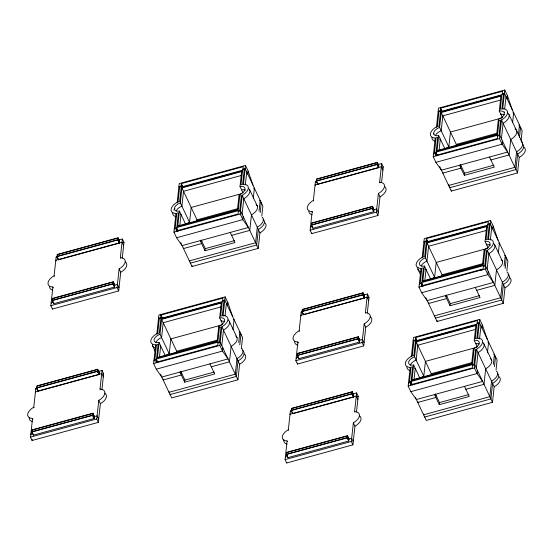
<?xml version="1.0" encoding="UTF-8"?>
<svg xmlns="http://www.w3.org/2000/svg" width="553" height="553" viewBox="0 0 553 553"><rect width="100%" height="100%" fill="white"/><g stroke="black" fill="none" stroke-linecap="round" stroke-linejoin="round"><path stroke-width="0.83" d="M104.607 393.169A10.59 5.675 -25.3 0 1 100.376 403.711L98.344 422.361L32.088 440.492L30.498 437.126L32.537 418.476A10.59 5.675 -25.3 0 1 27.671 414.342A10.59 5.675 -25.3 0 1 33.768 407.208L35.8 388.559L37.445 388.109M31.88 432.004L32.122 429.826L92.897 413.188L94.383 416.333L94.148 418.517L33.367 435.149L31.88 432.004L92.662 415.372L92.897 413.188M36.678 388.075L36.92 385.89L97.694 369.252L99.181 372.397L98.946 374.581L38.164 391.213L36.678 388.075L97.459 371.436L97.694 369.252M32.088 440.492L32.219 439.317M33.367 435.149L31.908 431.748L92.69 415.109L94.176 418.255M38.164 391.213L36.719 387.722L97.494 371.084L98.98 374.229M125.337 261.97A10.59 5.675 -25.3 0 1 120.713 272.276L118.674 290.926L52.424 309.058L50.828 305.691L52.867 287.042A10.59 5.675 -25.3 0 1 48.007 282.908A10.59 5.675 -25.3 0 1 54.097 275.774L56.136 257.124L57.229 256.827M52.217 300.576L52.452 298.392L113.227 281.754L114.72 284.899L114.478 287.083L53.703 303.721L52.217 300.576L112.992 283.938L113.227 281.754M57.014 256.64L57.249 254.456L118.031 237.818L119.517 240.963L119.275 243.147L58.5 259.786L57.014 256.64L117.789 240.002L118.031 237.818M52.424 309.058L52.507 308.277M53.703 303.721L52.245 300.314L113.019 283.675L114.506 286.82M58.5 259.786L57.049 256.288L117.83 239.649L119.317 242.795M98.344 422.361L96.747 418.987L98.787 400.337A10.59 5.675 -25.3 0 0 104.876 393.204A10.59 5.675 -25.3 0 0 100.017 389.07L102.056 370.42L98.22 371.471M101.925 389.533L103.646 373.793L102.056 370.42M118.674 290.926L117.084 287.553L119.116 268.91A10.59 5.675 -25.3 0 0 125.213 261.776A10.59 5.675 -25.3 0 0 120.347 257.643L122.386 238.993L118.556 240.037M122.261 258.099L123.983 242.359L122.386 238.993M225.154 296.871L223.115 315.521A10.59 5.675 -25.3 0 1 227.974 319.655A10.59 5.675 -25.3 0 1 221.884 326.788L219.852 345.438L222.506 351.051L228.05 358.918L161.794 377.049L156.25 369.19L153.596 363.57L155.635 344.927A10.59 5.675 -25.3 0 1 150.775 340.786A10.59 5.675 -25.3 0 1 156.865 333.659L158.898 315.01L225.154 296.871L227.808 302.491L232.668 316.641M156.216 359.042L155.856 362.36L217.723 345.425L218.089 342.107L156.216 359.042L157.805 362.409M161.02 315.044L160.64 318.514L222.513 301.579L222.894 298.108L161.02 315.044L162.617 318.41M157.75 358.067L157.453 357.432L159.084 342.528A7.065 3.781 -25.3 0 1 154.059 339.888A7.065 3.781 -25.3 0 1 159.983 334.254L161.614 319.351L221.297 303.009L221.594 303.645M159.416 357.438L160.674 345.895A7.065 3.781 -25.3 0 1 160.156 345.964M245.484 165.437L243.451 184.087A10.59 5.675 -25.3 0 1 248.311 188.22A10.59 5.675 -25.3 0 1 242.221 195.354L240.182 214.004L242.836 219.617L248.38 227.483L182.131 245.615L176.587 237.755L173.932 232.142L175.965 213.493A10.59 5.675 -25.3 0 1 171.105 209.359A10.59 5.675 -25.3 0 1 177.195 202.225L179.234 183.575L245.484 165.437L248.138 171.057L252.998 185.207M176.545 227.608L176.186 230.926L238.06 213.99L238.419 210.672L176.545 227.608L178.142 230.981M181.356 183.61L180.976 187.08L242.85 170.144L243.223 166.674L181.356 183.61L182.628 186.306M178.087 226.633L177.79 225.997L179.414 211.094A7.065 3.781 -25.3 0 1 174.389 208.46A7.065 3.781 -25.3 0 1 180.319 202.827L181.944 187.916L241.626 171.582L241.924 172.211M179.746 226.004L181.011 214.46A7.065 3.781 -25.3 0 1 180.492 214.536M163.273 379.095L163.176 379.973L181.308 375.003M183.568 248.014L183.513 248.539L201.645 243.576M169.073 391.8L169.018 392.326L235.267 374.187L236.961 358.683A10.59 5.675 -25.3 0 0 241.585 348.376M170.137 394.047L170.082 394.572L236.331 376.434L238.025 360.929A10.59 5.675 -25.3 0 0 242.649 350.623M176.587 352.178L176.69 351.245L161.614 319.351M189.409 260.366L189.347 260.892L255.604 242.753L257.297 227.248A10.59 5.675 -25.3 0 0 261.922 216.942M190.509 262.267L190.412 263.138L256.661 245L258.355 229.495A10.59 5.675 -25.3 0 0 262.979 219.188M196.923 220.744L197.02 219.811L181.944 187.916M264.576 222.562A10.59 5.675 -25.3 0 1 259.951 232.868L258.258 248.373L192.002 266.505L192.112 265.537M209.919 363.881L214.688 373.973L184.702 382.178L184.93 380.084L180.852 371.45M230.248 232.447L235.018 242.539L205.032 250.744L205.267 248.65L201.181 240.016M217.536 341.941L217.135 341.097L218.767 326.187A7.065 3.781 -25.3 0 0 224.691 320.553A7.065 3.781 -25.3 0 0 219.665 317.92L221.297 303.009M221.359 320.401L221.262 321.286A7.065 3.781 -25.3 0 1 224.649 321.473M221.788 345.66L223.481 330.155A10.59 5.675 -25.3 0 0 228.099 319.848M225.057 315.715L226.405 303.383M237.866 210.506L237.472 209.663L239.096 194.753A7.065 3.781 -25.3 0 0 245.02 189.119A7.065 3.781 -25.3 0 0 240.002 186.485L241.626 171.582M222.845 347.906L222.506 351.051L156.25 369.19M227.463 305.629L227.808 302.491M242.117 214.232L243.811 198.727A10.59 5.675 -25.3 0 0 248.435 188.421M245.304 185.075L246.735 171.955M243.182 216.479L242.836 219.617L176.587 237.755M247.799 174.202L248.138 171.057M232.958 329.505L234.05 319.558L233.228 319.786M253.295 198.071L254.38 188.124L253.557 188.352M238.716 342.653L239.884 331.911L239.069 332.139M239.774 344.899L240.949 334.157L240.126 334.385M160.411 374.111L171.672 397.939L237.921 379.807L239.615 364.303A10.59 5.675 -25.3 0 0 244.239 353.996M241.378 348.19L242.539 337.53L224.808 300.016L222.617 300.618M259.046 211.218L260.221 200.483L259.398 200.704M260.193 212.67L261.279 202.723L260.463 202.951M261.818 215.788L262.875 206.096L245.145 168.582L242.954 169.183M359.568 415.891A10.59 5.675 -25.3 0 1 354.95 426.204L352.911 444.847L286.654 462.985L285.065 459.619L287.104 440.969A10.59 5.675 -25.3 0 1 282.244 436.829A10.59 5.675 -25.3 0 1 288.334 429.702L290.366 411.052L291.735 410.679M370.379 316.945A10.59 5.675 -25.3 0 1 365.754 327.252L363.715 345.901L297.466 364.04L295.876 360.667L297.908 342.017A10.59 5.675 -25.3 0 1 293.049 337.883A10.59 5.675 -25.3 0 1 299.138 330.749L301.178 312.106L302.823 311.65M384.618 186.548A10.59 5.675 -25.3 0 1 379.994 196.854L377.962 215.497L311.705 233.636L310.115 230.269L312.155 211.619A10.59 5.675 -25.3 0 1 307.295 207.486A10.59 5.675 -25.3 0 1 313.385 200.352L315.417 181.702L316.516 181.405M286.447 454.497L286.689 452.313L347.464 435.681L348.95 438.826L348.715 441.004L287.933 457.642L286.447 454.497L347.229 437.865L347.464 435.681M291.251 410.561L291.486 408.377L352.261 391.745L353.754 394.89L353.512 397.068L292.737 413.706L291.251 410.561L352.026 393.93L352.261 391.745M297.258 355.551L297.493 353.367L358.275 336.729L359.761 339.874L359.519 342.058L298.744 358.697L297.258 355.551L358.033 338.913L358.275 336.729M302.056 311.615L302.297 309.431L363.072 292.793L364.558 295.938L364.316 298.122L303.542 314.761L302.056 311.615L362.83 294.977L363.072 292.793M311.498 225.147L311.74 222.963L372.515 206.331L374.001 209.476L373.766 211.661L312.984 228.292L311.498 225.147L372.28 208.516L372.515 206.331M316.295 181.211L316.537 179.034L377.312 162.395L378.798 165.541L378.563 167.725L317.788 184.356L316.295 181.211L377.077 164.58L377.312 162.395M286.654 462.985L286.724 462.398M297.466 364.04L297.569 363.051M311.705 233.636L311.774 233.048M287.933 457.642L286.482 454.234L347.256 437.603L348.743 440.748M292.737 413.706L291.286 410.215L352.061 393.577L353.554 396.722M298.744 358.697L297.286 355.289L358.061 338.65L359.547 341.795M303.542 314.761L302.097 311.263L362.872 294.631L364.358 297.777M312.984 228.292L311.526 224.884L372.307 208.253L373.793 211.398M317.788 184.356L316.337 180.866L377.111 164.227L378.598 167.372M352.911 444.847L351.321 441.481L353.353 422.831A10.59 5.675 -25.3 0 0 359.443 415.697A10.59 5.675 -25.3 0 0 354.584 411.563L356.623 392.913L352.517 394.04M363.715 345.901L362.125 342.535L364.164 323.885A10.59 5.675 -25.3 0 0 370.254 316.751A10.59 5.675 -25.3 0 0 365.395 312.618L367.427 293.968L363.598 295.019M377.962 215.497L376.365 212.131L378.404 193.481A10.59 5.675 -25.3 0 0 384.494 186.347A10.59 5.675 -25.3 0 0 379.635 182.214L381.674 163.564L377.837 164.614M356.498 412.026L358.213 396.287L356.623 392.913M367.303 313.081L369.024 297.334L367.427 293.968M381.542 182.677L383.264 166.937L381.674 163.564M479.721 319.364L477.681 338.014A10.59 5.675 -25.3 0 1 482.548 342.148A10.59 5.675 -25.3 0 1 476.451 349.282L474.419 367.932L477.073 373.545L482.617 381.404L416.368 399.543L410.817 391.683L408.162 386.063L410.202 367.413A10.59 5.675 -25.3 0 1 405.342 363.28A10.59 5.675 -25.3 0 1 411.432 356.146L413.471 337.503L479.721 319.364L482.375 324.977L487.234 339.127M490.532 220.419L488.493 239.062A10.59 5.675 -25.3 0 1 493.352 243.202A10.59 5.675 -25.3 0 1 487.262 250.329L485.223 268.979L487.877 274.599L493.428 282.459L427.172 300.597L421.628 292.731L418.974 287.118L421.006 268.468A10.59 5.675 -25.3 0 1 416.146 264.334A10.59 5.675 -25.3 0 1 422.236 257.2L424.275 238.55L490.532 220.419L493.186 226.032L498.046 240.182M504.771 90.015L502.732 108.665A10.59 5.675 -25.3 0 1 507.592 112.798A10.59 5.675 -25.3 0 1 501.502 119.932L499.47 138.582L502.124 144.195L507.668 152.054L441.412 170.193L435.868 162.333L433.213 156.713L435.252 138.063A10.59 5.675 -25.3 0 1 430.393 133.93A10.59 5.675 -25.3 0 1 436.483 126.796L438.522 108.153L504.771 90.015L507.426 95.628L512.285 109.784M410.782 381.535L410.423 384.853L472.297 367.918L472.656 364.6L410.782 381.535L412.379 384.902M415.586 337.537L415.213 341.007L477.08 324.072L477.46 320.595L415.586 337.537L417.183 340.904L419.658 340.226M421.593 282.59L421.227 285.908L483.101 268.972L483.46 265.647L421.593 282.59L423.183 285.956M426.398 238.585L426.017 242.055L487.891 225.119L488.271 221.649L426.398 238.585L427.987 241.958M435.833 152.186L435.474 155.504L497.341 138.568L497.707 135.25L435.833 152.186L437.105 154.881M440.637 108.188L440.257 111.658L502.131 94.722L502.511 91.252L440.637 108.188L442.234 111.554M412.324 380.554L412.02 379.925L413.651 365.015A7.065 3.781 -25.3 0 1 408.626 362.381A7.065 3.781 -25.3 0 1 414.556 356.747L416.181 341.844L475.863 325.503L476.161 326.139M423.128 281.608L422.831 280.979L424.455 266.069A7.065 3.781 -25.3 0 1 419.437 263.435A7.065 3.781 -25.3 0 1 425.361 257.802L426.992 242.891L486.668 226.557L486.972 227.186M437.368 151.204L437.07 150.575L438.702 135.665A7.065 3.781 -25.3 0 1 433.676 133.031A7.065 3.781 -25.3 0 1 439.6 127.397L441.232 112.494L500.914 96.153L501.315 96.996M414.079 379.04L415.241 368.388A7.065 3.781 -25.3 0 1 414.722 368.457M424.884 280.094L426.052 269.435A7.065 3.781 -25.3 0 1 425.534 269.511M439.13 149.697L440.292 139.038A7.065 3.781 -25.3 0 1 439.773 139.107M417.805 401.941L417.743 402.46L435.882 397.496M428.63 302.816L428.554 303.514L446.686 298.551M442.849 172.591L442.794 173.11L460.932 168.147M423.681 413.941L423.584 414.819L489.84 396.681L491.534 381.176A10.59 5.675 -25.3 0 0 496.152 370.869M434.451 315.341L434.395 315.867L500.645 297.735L502.338 282.23A10.59 5.675 -25.3 0 0 506.963 271.924M448.753 184.419L448.635 185.469L514.884 167.331L516.578 151.826A10.59 5.675 -25.3 0 0 521.202 141.52M424.745 416.188L424.649 417.059L490.898 398.927L492.592 383.423A10.59 5.675 -25.3 0 0 497.569 373.379M435.508 317.588L435.453 318.113L501.709 299.982L503.403 284.477A10.59 5.675 -25.3 0 0 508.02 274.17M449.81 186.665L449.7 187.716L515.949 169.577L517.643 154.073A10.59 5.675 -25.3 0 0 522.267 143.766M431.16 374.671L431.257 373.738L416.181 341.844M441.965 275.719L442.068 274.793L426.992 242.891M456.204 145.321L456.308 144.388L441.232 112.494M509.617 277.537A10.59 5.675 -25.3 0 1 504.993 287.843L503.299 303.348L437.05 321.487L437.153 320.512M523.857 147.133A10.59 5.675 -25.3 0 1 519.232 157.446L517.539 172.944L451.289 191.082L451.393 190.114M464.485 386.367L469.255 396.466L439.269 404.672L439.497 402.577L435.418 393.943M475.29 287.422L480.059 297.514L450.08 305.726L450.308 303.625L446.223 294.991M489.536 157.024L494.306 167.117L464.32 175.322L464.548 173.227L460.469 164.594M471.999 364.22L471.702 363.591L473.333 348.68A7.065 3.781 -25.3 0 0 479.257 343.047A7.065 3.781 -25.3 0 0 474.232 340.413L475.863 325.503M482.81 265.274L482.513 264.638L484.138 249.735A7.065 3.781 -25.3 0 0 490.069 244.101A7.065 3.781 -25.3 0 0 485.043 241.467L486.668 226.557M497.154 135.084L496.753 134.241L498.384 119.33A7.065 3.781 -25.3 0 0 504.308 113.697A7.065 3.781 -25.3 0 0 499.283 111.063L500.914 96.153M486.73 243.942L486.633 244.834A7.065 3.781 -25.3 0 1 490.4 245.186M500.977 113.545L500.88 114.43A7.065 3.781 -25.3 0 1 504.647 114.789M476.354 368.153L478.048 352.648A10.59 5.675 -25.3 0 0 482.672 342.342M479.534 338.996L480.972 325.876M487.158 269.207L488.852 253.703A10.59 5.675 -25.3 0 0 493.476 243.396M490.345 240.05L491.776 226.93M501.405 138.803L503.099 123.298A10.59 5.675 -25.3 0 0 507.329 112.757M504.675 108.858L506.023 96.526M477.412 370.399L477.073 373.545L410.817 391.683M482.029 328.123L482.375 324.977M488.223 271.454L487.877 274.599L421.628 292.731M492.841 229.177L493.186 226.032M502.463 141.05L502.124 144.195L435.868 162.333M507.08 98.773L507.426 95.628M487.442 352.786L488.617 342.051L487.794 342.272M498.336 253.046L499.421 243.106L498.599 243.327M512.583 122.648L513.668 112.701L512.845 112.93M493.366 364.351L494.458 354.404L493.635 354.632M504.087 266.193L505.262 255.458L504.44 255.68M518.417 135.001L519.502 125.054L518.686 125.282M494.43 366.598L495.516 356.65L494.693 356.879M505.152 268.44L506.327 257.705L505.504 257.926M519.481 137.248L520.567 127.301L519.744 127.529M415.324 397.337L426.239 420.432L492.495 402.294L494.188 386.789A10.59 5.675 -25.3 0 0 499.159 376.752M496.048 369.708L497.112 360.017L479.375 322.51L477.191 323.111M506.859 270.763L507.917 261.071L490.186 223.564L487.995 224.159M521.099 140.358L522.156 130.674L504.426 93.16L502.235 93.761M440.368 110.697L438.176 111.298L438.474 111.927M440.306 111.222L438.937 111.595L437.305 126.575L438.944 126.125L440.465 112.19L501.792 95.406L500.271 109.335L501.91 108.886L503.548 93.906L502.179 94.287M444.709 110.877L451.31 109.072M452.955 108.616L455.43 107.939M457.082 107.489L459.557 106.812M462.854 105.906L465.329 105.229M466.981 104.78L469.456 104.102M475.227 102.519L477.709 101.842M485.133 99.81L491.728 98.005M493.38 97.556L495.854 96.879M497.506 96.422L499.981 95.745M181.08 186.119L178.889 186.72L179.186 187.349M181.025 186.644L179.656 187.018L178.018 201.997L179.663 201.548L181.184 187.619L242.504 170.829L240.984 184.764L242.629 184.315L244.267 169.336L242.898 169.709M190.37 184.944L192.845 184.267M194.497 183.817L196.972 183.14M202.744 181.557L206.87 180.43M208.522 179.981L210.997 179.303M212.642 178.847L215.124 178.17M220.896 176.594L225.023 175.46M226.668 175.011L229.142 174.333M230.795 173.884L233.269 173.207M500.693 100.024L442.822 115.86L441.197 130.771A7.065 3.781 -25.3 0 0 435.432 135.685M241.405 175.446L183.541 191.283L181.909 206.193A7.065 3.781 -25.3 0 0 176.151 211.108M501.868 117.962L450.467 132.036L448.842 146.939A7.065 3.781 -25.3 0 0 446.174 148.315M241.868 193.585L191.186 207.458L189.555 222.368A7.065 3.781 -25.3 0 0 186.886 223.744M316.51 179.29L377.284 162.658L378.77 165.803M456.308 144.388L497.341 133.155M437.07 150.575L496.753 134.241M57.222 254.719L118.003 238.08L119.489 241.226M435.805 152.448L434.437 152.822L436.075 137.842L437.713 137.393L436.193 151.322L497.52 134.538L499.041 120.602L500.679 120.153L499.048 135.139L497.679 135.513M382.441 167.158L383.264 166.937M497.617 136.038L499.808 135.437L517.539 172.944M197.02 219.811L238.053 208.578M177.79 225.997L237.472 209.663M433.213 156.713L499.47 138.582M176.518 227.871L175.149 228.244L176.787 213.264L178.432 212.815L176.905 226.751L238.232 209.96L239.753 196.032L241.398 195.582L239.76 210.562L238.391 210.935M123.16 242.587L123.983 242.359M238.336 211.46L240.527 210.859L258.258 248.373M173.932 232.142L240.182 214.004M460.296 166.287L461.161 166.052M490.912 159.941L509.05 154.978L510.744 139.474A10.59 5.675 -25.3 0 0 514.974 128.932M201.016 241.709L201.873 241.474M231.631 235.364L249.762 230.401L251.456 214.896A10.59 5.675 -25.3 0 0 256.08 204.589M464.548 173.227L493.912 165.188M205.267 248.65L234.624 240.617M311.698 223.315L372.48 206.677L373.966 209.822M312.68 226.516L310.461 227.124L310.758 227.753M373.973 209.739L376.711 208.986L378.3 212.359M52.417 298.738L113.192 282.106L114.678 285.251M310.115 230.269L376.365 212.131M53.399 301.938L51.173 302.546L51.47 303.175M114.685 285.161L117.423 284.408L119.019 287.781M50.828 305.691L117.084 287.553M426.121 241.094L423.93 241.696L424.331 242.539M426.066 241.62L424.697 241.993L423.059 256.979L424.704 256.523L426.225 242.594L487.552 225.811L486.025 239.739L487.67 239.29L489.308 224.311L487.94 224.684M432.114 240.825L434.589 240.147M440.361 238.571L442.835 237.894M450.266 235.861L456.861 234.05M458.513 233.601L460.988 232.924M462.64 232.474L465.114 231.797M470.886 230.214L475.013 229.087M480.785 227.504L483.26 226.827M160.75 317.553L158.559 318.155L158.953 318.991M160.688 318.079L159.319 318.452L157.688 333.431L159.326 332.982L160.847 319.046L222.175 302.263L220.654 316.198L222.292 315.742L223.93 300.763L222.562 301.143M163.439 318.182L165.914 317.505M173.338 315.473L175.813 314.795M181.591 313.219L184.066 312.542M191.49 310.51L198.085 308.698M199.737 308.249L202.211 307.572M203.863 307.122L206.338 306.445M209.635 305.539L216.237 303.735M217.889 303.279L220.364 302.602M486.446 230.421L428.582 246.265L426.951 261.168A7.065 3.781 -25.3 0 0 421.192 266.083M221.076 306.88L163.204 322.717L161.58 337.627A7.065 3.781 -25.3 0 0 155.815 342.542M487.628 248.366L436.227 262.433L434.596 277.343A7.065 3.781 -25.3 0 0 431.43 279.071M221.532 325.019L170.849 338.892L169.225 353.796A7.065 3.781 -25.3 0 0 166.557 355.171M302.263 309.694L363.045 293.055L364.531 296.201M442.068 274.793L483.101 263.56M36.892 386.153L97.667 369.515L99.153 372.66M422.831 280.979L482.513 264.638M421.566 282.846L420.197 283.226L421.828 268.246L423.474 267.79L421.953 281.726L483.274 264.942L484.794 251.007L486.44 250.557L484.801 265.537L483.433 265.91M368.201 297.562L369.024 297.334M483.377 266.435L485.569 265.834L503.299 303.348M176.69 351.245L217.723 340.012M157.453 357.432L217.135 341.097M480.93 270.147L483.405 269.47M418.974 287.118L485.223 268.979M156.188 359.305L154.819 359.678L156.458 344.699L158.096 344.249L156.575 358.178L217.903 341.395L219.423 327.466L221.062 327.017L219.43 341.996L218.062 342.369M102.823 374.015L103.646 373.793M218 342.895L220.191 342.293L237.921 379.807M153.596 363.57L219.852 345.438M446.057 296.691L446.914 296.456M476.672 290.346L494.804 285.376L496.497 269.878A10.59 5.675 -25.3 0 0 501.122 259.564M180.679 373.144L181.543 372.909M211.294 366.798L229.433 361.835L231.126 346.33A10.59 5.675 -25.3 0 0 235.744 336.024M450.308 303.625L479.665 295.592M184.93 380.084L214.294 372.045M297.459 353.72L358.233 337.081L359.72 340.226M298.267 356.962L296.214 357.521L296.712 358.579M359.733 340.136L362.471 339.39L364.061 342.756M32.081 430.172L92.863 413.533L94.349 416.679M295.876 360.667L362.125 342.535M32.897 433.421L30.844 433.981L31.238 434.824M92.835 417.01L97.093 415.842L98.683 419.215M30.498 437.126L96.747 418.987M415.317 340.047L413.126 340.641L413.526 341.484M415.262 340.565L413.886 340.945L412.255 355.925L413.893 355.475L415.421 341.54L476.741 324.756L475.221 338.685L476.866 338.236L478.497 323.256L477.128 323.629M425.43 338.643L427.904 337.966M431.209 337.067L433.683 336.39M435.329 335.934L441.93 334.13M443.582 333.68L446.057 333.003M447.709 332.547L450.183 331.869M453.481 330.971L455.955 330.293M457.608 329.837L460.082 329.159M465.854 327.583L468.329 326.906M471.633 326L474.108 325.323M475.642 329.367L417.778 345.21L416.146 360.121A7.065 3.781 -25.3 0 0 410.278 365.402M476.817 347.312L425.416 361.385L423.792 376.289A7.065 3.781 -25.3 0 0 420.626 378.024M291.459 408.639L352.233 392.008L353.72 395.146M431.257 373.738L472.29 362.505M412.02 379.925L471.702 363.591M410.755 381.798L409.386 382.171L411.024 367.192L412.662 366.743L411.142 380.671L472.469 363.888L473.99 349.952L475.635 349.503L473.997 364.482L472.628 364.862M357.39 396.508L358.213 396.287M472.573 365.381L474.757 364.786L492.495 402.294M408.162 386.063L474.419 367.932M435.246 395.637L436.11 395.402M465.861 389.291L483.999 384.328L485.693 368.823A10.59 5.675 -25.3 0 0 490.311 358.517M439.497 402.577L468.861 394.538M286.648 452.665L347.429 436.027L348.915 439.172M287.29 455.955L285.41 456.474L285.707 457.103M348.922 439.082L351.66 438.335L353.256 441.702M285.065 459.619L351.321 441.481M509.009 114.575L522.495 143.103M502.732 108.665L503.036 109.294M499.283 111.063L502.331 117.513M501.502 119.932L519.232 157.446M498.384 119.33L498.682 119.96M440.582 108.706L441.854 111.402M440.34 110.959L440.976 112.307M459.55 165.229L464.32 175.322M439.6 127.397L449.209 147.713M494.769 244.979L502.414 261.154M436.483 126.796L436.78 127.432M488.493 239.062L488.79 239.698M438.702 135.665L445.027 149.047M485.043 241.467L488.092 247.917M435.252 138.063L435.55 138.699M487.262 250.329L504.993 287.843M484.138 249.735L484.435 250.364M435.778 152.711L437.05 155.407M437.022 155.669L435.75 152.974L433.559 153.568L433.856 154.204M439.683 166.522L451.289 191.082M483.958 343.925L491.603 360.1M477.681 338.014L477.986 338.643M426.342 239.11L427.614 241.806M474.232 340.413L477.287 346.862M426.093 241.357L426.729 242.705M476.451 349.282L494.188 386.789M473.333 348.68L473.631 349.309M445.303 295.627L450.08 305.726M425.361 257.802L434.962 278.118M382.918 170.082L381.328 166.709L315.079 184.847L315.473 185.69M422.236 257.2L422.54 257.829M377.077 164.58L378.563 167.725M424.455 266.069L430.421 278.677M421.006 268.468L421.31 269.097M379.635 182.214L379.932 182.849M417.916 269.29L420.467 274.682M421.531 283.108L422.81 285.804M422.782 286.067L421.504 283.371L419.312 283.972L419.616 284.601M378.404 193.481L379.994 196.854M425.782 297.659L437.05 321.487M372.28 208.516L373.766 211.661M415.531 338.056L416.81 340.752M434.499 394.579L439.269 404.672M414.556 356.747L424.158 377.063M411.432 356.146L411.729 356.782M413.651 365.015L419.609 377.63M410.202 367.413L410.603 368.257M410.727 382.061L411.999 384.757M411.653 384.342L410.699 382.323L408.508 382.918L408.909 383.761M315.417 181.702L315.722 182.331M368.678 300.479L367.088 297.113L300.832 315.245L301.129 315.881M362.83 294.977L364.316 298.122M313.385 200.352L313.682 200.981M365.395 312.618L365.692 313.247M312.155 211.619L312.452 212.248M364.164 323.885L365.754 327.252M358.033 338.913L359.519 342.058M357.874 399.432L356.277 396.059L290.028 414.197L290.325 414.826M352.026 393.93L353.512 397.068M354.584 411.563L354.881 412.192M249.721 190.004L257.366 206.172M243.451 184.087L243.749 184.723M302.297 309.431L302.892 310.689M301.178 312.106L301.675 313.157M353.353 422.831L354.95 426.204M240.002 186.485L243.05 192.935M242.221 195.354L259.951 232.868M239.096 194.753L239.394 195.389M299.138 330.749L299.436 331.385M347.229 437.865L348.715 441.004M297.908 342.017L298.309 342.86M290.366 411.052L290.671 411.681M181.294 184.135L182.891 187.502M200.262 240.652L205.032 250.744M288.334 429.702L288.631 430.331M180.319 202.827L189.921 223.136M177.195 202.225L177.492 202.854M179.414 211.094L185.739 224.477M287.104 440.969L287.401 441.598M229.391 321.431L237.037 337.606M175.965 213.493L176.262 214.122M223.115 315.521L223.412 316.15M219.665 317.92L222.714 324.369M176.49 228.133L177.769 230.829M177.734 231.092L176.462 228.396L174.271 228.997L174.568 229.626M221.884 326.788L239.615 364.303M180.741 242.684L192.002 266.505M218.767 326.187L219.161 327.03M160.964 315.569L162.236 318.258M123.637 245.504L122.04 242.138L55.791 260.269L56.088 260.905M117.789 240.002L119.275 243.147M179.932 372.086L184.702 382.178M159.983 334.254L169.584 354.57M156.865 333.659L157.163 334.289M120.347 257.643L120.651 258.272M159.084 342.528L165.409 355.904M155.635 344.927L155.932 345.556M119.116 268.91L120.713 272.276M152.545 345.749L155.089 351.141M156.16 359.568L157.432 362.263M157.405 362.526L156.133 359.83L153.941 360.425L154.239 361.061M112.992 283.938L114.478 287.083M56.136 257.124L56.434 257.76M103.3 376.939L101.711 373.565L35.461 391.704L35.758 392.333M54.097 275.774L54.394 276.41M97.459 371.436L98.946 374.581M52.867 287.042L53.268 287.885M100.017 389.07L100.314 389.706M98.787 400.337L100.376 403.711M92.662 415.372L94.148 418.517M35.8 388.559L36.201 389.402M33.768 407.208L34.065 407.838M32.537 418.476L32.931 419.319M52.846 290.194A10.59 5.675 -25.3 0 1 49.576 286.689M241.592 189.859A7.065 3.781 -25.3 0 1 245.359 190.211M175.944 216.645A10.59 5.675 -25.3 0 1 172.702 212.725M173.801 209.974A10.59 5.675 -25.3 0 1 174.969 208.529M312.134 214.771A10.59 5.675 -25.3 0 1 308.857 211.267M435.232 141.222A10.59 5.675 -25.3 0 1 431.983 137.303M433.434 134.068A10.59 5.675 -25.3 0 1 433.829 133.584M504.329 112.031A10.59 5.675 -25.3 0 1 504.882 112.072M475.829 343.779A7.065 3.781 -25.3 0 1 479.216 343.966M410.181 370.572A10.59 5.675 -25.3 0 1 406.911 367.061M287.083 444.121A10.59 5.675 -25.3 0 1 283.903 439.78M155.614 348.079A10.59 5.675 -25.3 0 1 152.345 344.567M32.516 421.628A10.59 5.675 -25.3 0 1 29.268 417.709M420.985 271.62A10.59 5.675 -25.3 0 1 417.805 267.279M297.887 345.176A10.59 5.675 -25.3 0 1 294.618 341.664"/></g></svg>
